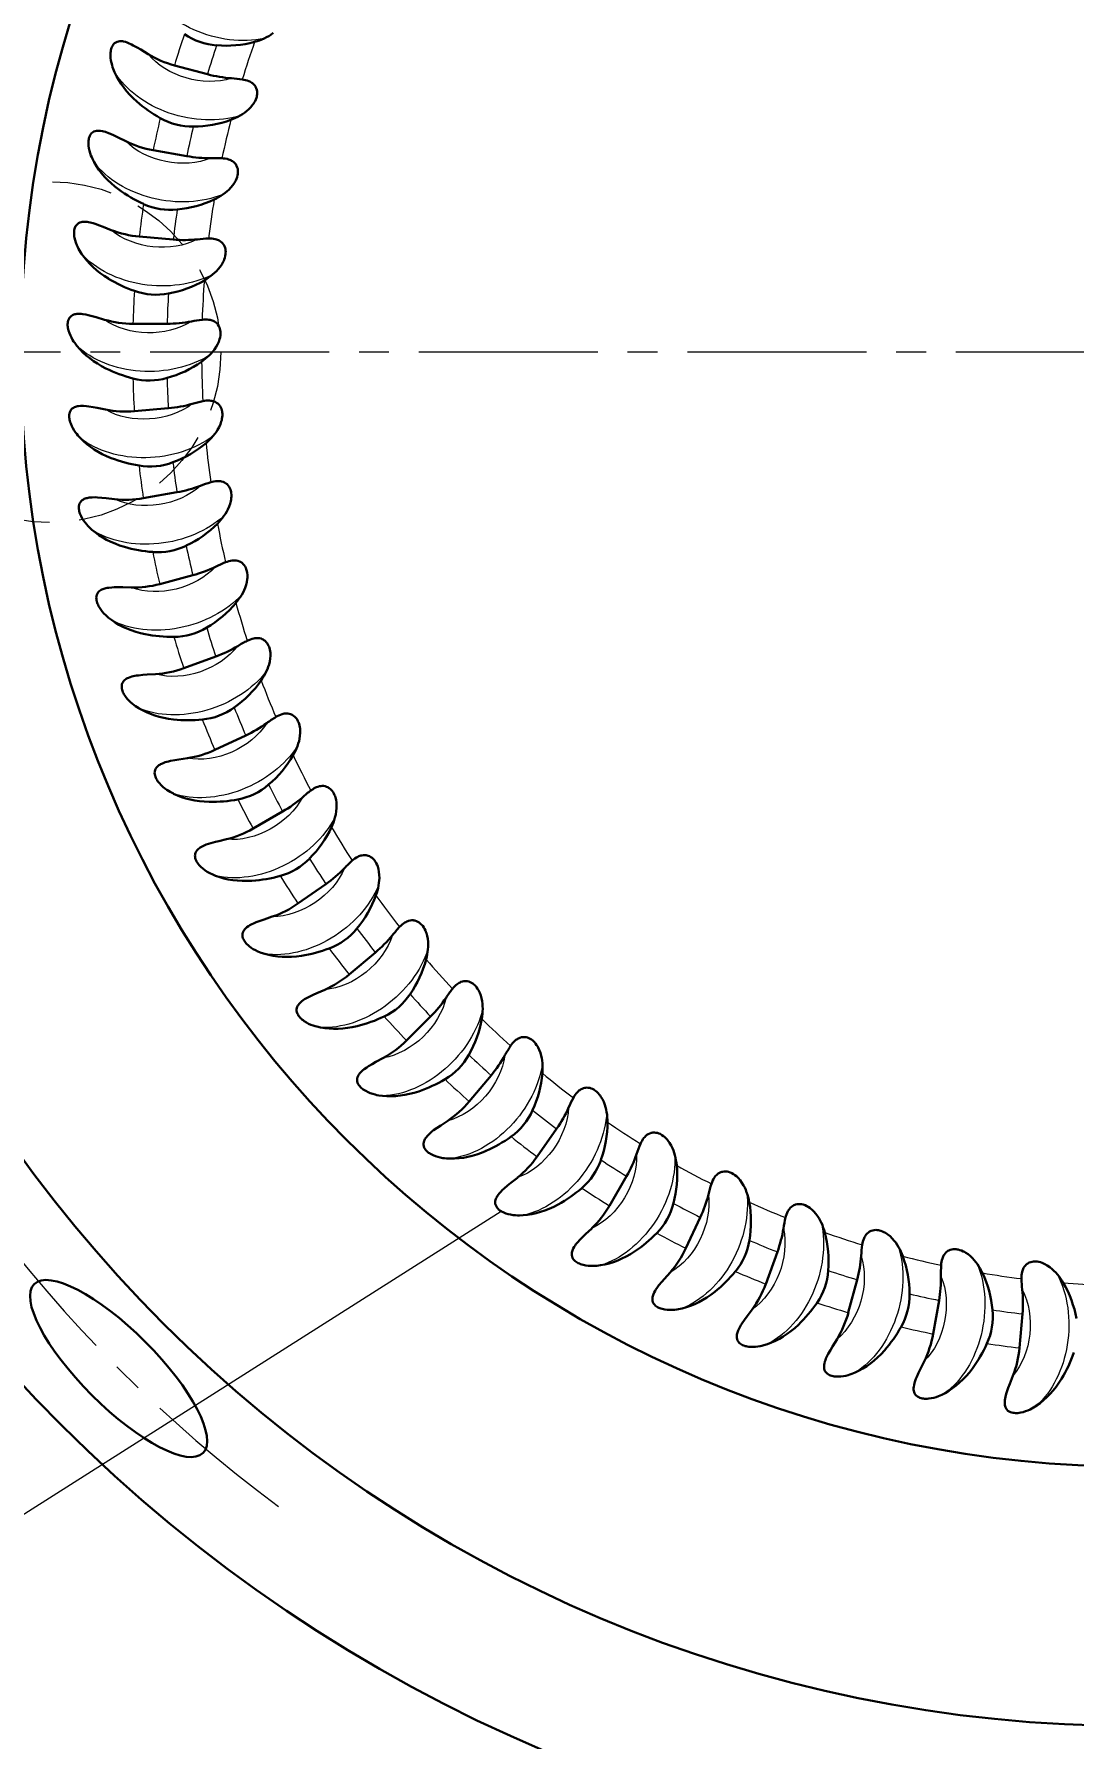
# Model space of a CAD drawing. Extents: x 89 to 617, y -10 to 440.
# Drawn here: x 201.53 to 232.01, y 161.54 to 211.52 of the extents above; entities that cross this region are included whole.
import ezdxf

# ---------------------------------------------------------------- set-up
doc = ezdxf.new("R2010")
doc.units = 0
doc.header["$LTSCALE"] = 7
doc.header["$MEASUREMENT"] = 0
doc.linetypes.add('CENTER2', pattern=[1.125, 0.75, -0.125, 0.125, -0.125])
doc.linetypes.add('HIDDEN', pattern=[0.375, 0.25, -0.125])
doc.layers.get('0').update_dxf_attribs({"linetype": 'CONTINUOUS', "lineweight": 15})
for name, color, linetype, lineweight in [('1', 1, 'CENTER2', 15), ('2', 2, 'HIDDEN', 15), ('3', 3, 'CONTINUOUS', 30), ('8', 250, 'CONTINUOUS', 15)]:
    doc.layers.add(name, color=color, linetype=linetype, lineweight=lineweight)
doc.styles.add('ITALICT', font='ITALICT.shx', dxfattribs={"width": 0.8, "height": 3})
doc.dimstyles.get("Standard").update_dxf_attribs({"dimtxt": 3, "dimasz": 3, "dimexe": 0.5, "dimexo": 0.5, "dimgap": 0.8, "dimtad": 1, "dimdsep": 46, "dimtxsty": 'ITALICT', "dimcen": 0.09, "dimazin": 2, "dimtfac": 1, "dimtmove": 0, "dimatfit": 3, "dimfxl": 1, "dimtolj": 1, "dimtzin": 0, "dimarcsym": 0})

# ---------------------------------------------------------------- blocks, each defined once
blk = doc.blocks.new('*D54')
at = {"color": 0, "lineweight": -2, "transparency": 16777216}
for p, q in [((173.432, 224.172), (156.954, 230.17)), ((170.807, 202.197), (152.021, 202.197))]:
    blk.add_line(p, q, dxfattribs=at)
blk.add_arc((233.807, 202.197), 81.286, 162.11471, 177.88529, dxfattribs=at)
at = {"color": 0, "transparency": 16777216}
for points in [[(155.977, 227.324), (156.922, 226.999), (157.423, 229.999)], [(153.077, 205.188), (152.077, 205.206), (152.521, 202.197)]]:
    blk.add_solid(points, dxfattribs=at)
at = {"color": 0, "transparency": 16777216, "insert": (151.491, 216.712), "char_height": 3, "attachment_point": 5, "rotation": 80, "style": 'ITALICT'}
blk.add_mtext('\\A1;20°', dxfattribs=at)
blk = doc.blocks.new('*D55')
at = {"color": 0, "lineweight": -2, "transparency": 16777216}
for p, q in [((181.658, 254.346), (170.053, 265.951)), ((170.807, 202.197), (143.645, 202.197))]:
    blk.add_line(p, q, dxfattribs=at)
blk.add_arc((233.807, 202.197), 89.662, 136.91715, 178.08285, dxfattribs=at)
at = {"color": 0, "transparency": 16777216}
for points in [[(167.962, 263.789), (168.681, 263.094), (170.407, 265.598)], [(144.696, 205.189), (143.696, 205.205), (144.145, 202.197)]]:
    blk.add_solid(points, dxfattribs=at)
at = {"color": 0, "transparency": 16777216, "insert": (148.846, 237.39), "char_height": 3, "attachment_point": 5, "rotation": 67.5, "style": 'ITALICT'}
blk.add_mtext('\\A1;45°', dxfattribs=at)
blk = doc.blocks.new('*U67')
at = {"layer": '1'}
blk.add_arc((42.14, 0), 42.14, 171.5767, 188.4233, dxfattribs=at)
at = {"layer": '3'}
blk.add_ellipse((0, 0), major_axis=(0, 3.5), ratio=0.316357, dxfattribs=at)
blk = doc.blocks.new('*U68')
at = {"color": 0, "linetype": 'ByBlock', "lineweight": -2, "rotation": 45.00000000000007}
blk.add_blockref('*U67', (204.01, 172.4), dxfattribs=at)

msp = doc.modelspace()

# ---------------------------------------------------------------- linework, layer by layer
msp.add_line((172.081, 149.629), (215.221, 177.013))
at = {"layer": '1'}
msp.add_line((233.807, 202.197), (171.307, 202.197), dxfattribs=at)
msp.add_arc((233.807, 202.197), 57, 193.4627, 347.3297, dxfattribs=at)
at = {"layer": '2'}
msp.add_circle((202.007, 202.197), 5, dxfattribs=at)
at = {"layer": '3'}
for radius in [44.5, 40.28, 32.675]:
    msp.add_circle((233.807, 202.197), radius, dxfattribs=at)
at = {"layer": '8', "lineweight": 30, "ltscale": 0.02501}
for p, q in [((206.614, 210.344), (205.648, 210.603)), ((205.467, 200.552), (204.471, 200.465)), ((206.184, 195.656), (205.217, 195.397)), ((206.859, 193.274), (205.919, 192.931)), ((211.536, 184.595), (210.77, 183.952)), ((213.155, 182.721), (212.448, 182.013)), ((216.851, 179.43), (216.277, 178.611)), ((218.9, 178.039), (218.4, 177.173)), ((221.062, 176.832), (220.639, 175.925)), ((225.66, 175.004), (225.401, 174.038))]:
    msp.add_line(p, q, dxfattribs=at)
at = {"layer": '8', "lineweight": 30, "ltscale": 0.025011}
for p, q in [((206.007, 207.943), (205.022, 208.117)), ((205.612, 205.499), (204.616, 205.586)), ((205.432, 203.029), (204.432, 203.029)), ((205.719, 198.089), (204.733, 197.915)), ((207.739, 190.959), (206.833, 190.536)), ((208.818, 188.73), (207.951, 188.229)), ((210.087, 186.603), (209.267, 186.029)), ((223.321, 175.817), (222.979, 174.877)), ((228.061, 174.397), (227.888, 173.412)), ((230.506, 174.002), (230.419, 173.006))]:
    msp.add_line(p, q, dxfattribs=at)
at = {"layer": '8', "lineweight": 30, "ltscale": 0.025009}
msp.add_line((214.931, 180.995), (214.288, 180.228), dxfattribs=at)
at = {"layer": '8', "lineweight": 30}
for points in [[(208.545, 211.555), (208.472, 211.501), (208.411, 211.463), (208.346, 211.427), (208.277, 211.393)], [(203.893, 210.401), (203.852, 210.503), (203.834, 210.554), (203.818, 210.607), (203.799, 210.678), (203.785, 210.75), (203.776, 210.824), (203.772, 210.899), (203.772, 210.941), (203.775, 210.982), (203.779, 211.016), (203.785, 211.049), (203.793, 211.086), (203.805, 211.121), (203.819, 211.155), (203.836, 211.187), (203.862, 211.224), (203.893, 211.255), (203.927, 211.28), (203.964, 211.298), (204.002, 211.309), (204.041, 211.314), (204.07, 211.315), (204.099, 211.314), (204.128, 211.31), (204.157, 211.305), (204.215, 211.29), (204.258, 211.276), (204.301, 211.259), (204.385, 211.22), (204.441, 211.192), (204.551, 211.13), (204.658, 211.066), (204.872, 210.935)], [(207.637, 210.194), (207.685, 210.185), (207.734, 210.174), (207.783, 210.159), (207.83, 210.141), (207.859, 210.127), (207.887, 210.112), (207.912, 210.096), (207.935, 210.079), (207.971, 210.047), (208, 210.014), (208.022, 209.982), (208.035, 209.958), (208.045, 209.934), (208.06, 209.888), (208.068, 209.843), (208.071, 209.8), (208.069, 209.757), (208.063, 209.716), (208.057, 209.685), (208.048, 209.655), (208.031, 209.606), (208.009, 209.558), (207.984, 209.512), (207.962, 209.478), (207.939, 209.445), (207.886, 209.38), (207.825, 209.317), (207.757, 209.258), (207.7, 209.214), (207.639, 209.173), (207.572, 209.133)], [(203.292, 207.763), (203.242, 207.86), (203.22, 207.91), (203.199, 207.961), (203.174, 208.03), (203.154, 208.101), (203.138, 208.173), (203.127, 208.248), (203.124, 208.29), (203.123, 208.331), (203.124, 208.365), (203.127, 208.399), (203.133, 208.436), (203.141, 208.472), (203.152, 208.508), (203.167, 208.541), (203.189, 208.58), (203.217, 208.614), (203.249, 208.641), (203.285, 208.662), (203.321, 208.676), (203.359, 208.685), (203.388, 208.689), (203.417, 208.69), (203.447, 208.689), (203.476, 208.686), (203.535, 208.676), (203.579, 208.666), (203.623, 208.653), (203.711, 208.622), (203.769, 208.598), (203.884, 208.546), (203.996, 208.492), (204.22, 208.38)], [(207.039, 207.883), (207.088, 207.878), (207.138, 207.871), (207.188, 207.861), (207.236, 207.847), (207.267, 207.836), (207.296, 207.823), (207.322, 207.809), (207.347, 207.795), (207.385, 207.765), (207.417, 207.735), (207.442, 207.705), (207.457, 207.682), (207.469, 207.659), (207.488, 207.615), (207.5, 207.571), (207.506, 207.528), (207.508, 207.485), (207.506, 207.443), (207.502, 207.412), (207.496, 207.381), (207.483, 207.331), (207.466, 207.282), (207.445, 207.233), (207.426, 207.198), (207.406, 207.162), (207.359, 207.093), (207.304, 207.026), (207.241, 206.96), (207.188, 206.912), (207.13, 206.866), (207.068, 206.82)], [(202.923, 205.082), (202.865, 205.175), (202.838, 205.223), (202.813, 205.271), (202.783, 205.338), (202.756, 205.407), (202.734, 205.478), (202.717, 205.551), (202.71, 205.592), (202.706, 205.634), (202.704, 205.668), (202.704, 205.702), (202.706, 205.739), (202.711, 205.776), (202.719, 205.812), (202.73, 205.846), (202.75, 205.887), (202.774, 205.923), (202.804, 205.953), (202.838, 205.977), (202.873, 205.995), (202.91, 206.007), (202.938, 206.013), (202.967, 206.016), (202.996, 206.018), (203.026, 206.018), (203.085, 206.013), (203.131, 206.007), (203.176, 205.997), (203.265, 205.974), (203.325, 205.956), (203.445, 205.914), (203.561, 205.87), (203.794, 205.778)], [(206.646, 205.528), (206.695, 205.528), (206.745, 205.525), (206.795, 205.519), (206.845, 205.51), (206.876, 205.501), (206.906, 205.491), (206.934, 205.48), (206.959, 205.467), (207.001, 205.441), (207.035, 205.414), (207.062, 205.386), (207.079, 205.364), (207.093, 205.343), (207.116, 205.3), (207.131, 205.257), (207.142, 205.215), (207.147, 205.173), (207.149, 205.131), (207.148, 205.1), (207.145, 205.068), (207.136, 205.017), (207.123, 204.967), (207.106, 204.916), (207.091, 204.879), (207.073, 204.842), (207.033, 204.769), (206.984, 204.697), (206.927, 204.627), (206.878, 204.574), (206.825, 204.523), (206.766, 204.472)], [(202.789, 202.379), (202.723, 202.467), (202.692, 202.512), (202.663, 202.558), (202.627, 202.622), (202.595, 202.688), (202.566, 202.757), (202.543, 202.829), (202.533, 202.869), (202.524, 202.91), (202.52, 202.944), (202.516, 202.977), (202.516, 203.015), (202.517, 203.052), (202.522, 203.089), (202.53, 203.124), (202.546, 203.166), (202.568, 203.204), (202.595, 203.237), (202.626, 203.264), (202.659, 203.284), (202.695, 203.299), (202.723, 203.308), (202.752, 203.314), (202.781, 203.318), (202.81, 203.321), (202.87, 203.321), (202.915, 203.318), (202.961, 203.313), (203.052, 203.298), (203.113, 203.285), (203.236, 203.254), (203.356, 203.22), (203.596, 203.148)], [(206.459, 203.148), (206.508, 203.152), (206.558, 203.154), (206.609, 203.152), (206.659, 203.147), (206.691, 203.141), (206.722, 203.134), (206.75, 203.125), (206.777, 203.115), (206.82, 203.093), (206.856, 203.068), (206.886, 203.043), (206.905, 203.023), (206.921, 203.003), (206.947, 202.962), (206.966, 202.921), (206.98, 202.88), (206.989, 202.838), (206.995, 202.797), (206.996, 202.765), (206.996, 202.734), (206.992, 202.682), (206.983, 202.63), (206.971, 202.579), (206.959, 202.541), (206.945, 202.502), (206.91, 202.426), (206.868, 202.35), (206.817, 202.275), (206.774, 202.218), (206.725, 202.162), (206.671, 202.107)], [(202.891, 199.675), (202.818, 199.756), (202.783, 199.799), (202.75, 199.843), (202.709, 199.903), (202.671, 199.966), (202.636, 200.032), (202.607, 200.101), (202.593, 200.141), (202.581, 200.181), (202.574, 200.214), (202.568, 200.247), (202.563, 200.284), (202.562, 200.322), (202.564, 200.358), (202.569, 200.394), (202.581, 200.438), (202.599, 200.478), (202.623, 200.512), (202.652, 200.542), (202.683, 200.565), (202.718, 200.583), (202.745, 200.594), (202.772, 200.603), (202.801, 200.61), (202.83, 200.615), (202.889, 200.621), (202.935, 200.622), (202.981, 200.621), (203.073, 200.613), (203.136, 200.605), (203.26, 200.585), (203.383, 200.562), (203.628, 200.512)], [(206.48, 200.761), (206.528, 200.769), (206.578, 200.775), (206.629, 200.778), (206.679, 200.777), (206.712, 200.774), (206.743, 200.77), (206.772, 200.763), (206.8, 200.755), (206.845, 200.737), (206.883, 200.716), (206.915, 200.693), (206.935, 200.675), (206.953, 200.656), (206.983, 200.618), (207.005, 200.579), (207.023, 200.539), (207.036, 200.498), (207.044, 200.457), (207.049, 200.426), (207.051, 200.395), (207.052, 200.343), (207.048, 200.291), (207.039, 200.238), (207.031, 200.199), (207.02, 200.16), (206.993, 200.081), (206.957, 200.002), (206.913, 199.922), (206.875, 199.862), (206.831, 199.802), (206.782, 199.742)], [(203.229, 196.99), (203.149, 197.065), (203.11, 197.104), (203.074, 197.145), (203.027, 197.201), (202.983, 197.261), (202.944, 197.323), (202.908, 197.39), (202.891, 197.428), (202.876, 197.467), (202.865, 197.499), (202.856, 197.532), (202.849, 197.569), (202.844, 197.605), (202.843, 197.642), (202.845, 197.679), (202.853, 197.723), (202.868, 197.764), (202.888, 197.801), (202.915, 197.833), (202.944, 197.859), (202.977, 197.88), (203.003, 197.893), (203.029, 197.904), (203.057, 197.913), (203.086, 197.921), (203.145, 197.932), (203.19, 197.937), (203.236, 197.94), (203.329, 197.941), (203.391, 197.938), (203.517, 197.929), (203.641, 197.916), (203.89, 197.888)], [(206.709, 198.385), (206.757, 198.397), (206.806, 198.408), (206.856, 198.415), (206.906, 198.418), (206.939, 198.418), (206.97, 198.416), (207, 198.412), (207.028, 198.407), (207.074, 198.393), (207.114, 198.375), (207.148, 198.355), (207.17, 198.339), (207.189, 198.322), (207.222, 198.286), (207.248, 198.249), (207.269, 198.211), (207.285, 198.172), (207.298, 198.131), (207.305, 198.101), (207.31, 198.07), (207.315, 198.018), (207.316, 197.966), (207.312, 197.913), (207.307, 197.873), (207.3, 197.833), (207.279, 197.752), (207.251, 197.67), (207.214, 197.587), (207.181, 197.524), (207.142, 197.46), (207.099, 197.396)], [(207.145, 196.037), (207.191, 196.054), (207.239, 196.069), (207.288, 196.08), (207.338, 196.088), (207.371, 196.091), (207.402, 196.092), (207.432, 196.09), (207.46, 196.087), (207.508, 196.077), (207.549, 196.063), (207.584, 196.046), (207.608, 196.032), (207.628, 196.016), (207.664, 195.984), (207.694, 195.949), (207.718, 195.913), (207.737, 195.875), (207.753, 195.836), (207.763, 195.806), (207.771, 195.776), (207.78, 195.725), (207.785, 195.673), (207.786, 195.62), (207.785, 195.58), (207.781, 195.539), (207.768, 195.457), (207.746, 195.372), (207.717, 195.287), (207.689, 195.221), (207.657, 195.154), (207.619, 195.086)], [(203.799, 194.345), (203.713, 194.412), (203.671, 194.448), (203.631, 194.485), (203.579, 194.538), (203.531, 194.593), (203.486, 194.652), (203.445, 194.715), (203.424, 194.752), (203.406, 194.789), (203.393, 194.82), (203.381, 194.852), (203.37, 194.888), (203.362, 194.924), (203.358, 194.961), (203.356, 194.997), (203.361, 195.042), (203.372, 195.084), (203.389, 195.123), (203.412, 195.157), (203.44, 195.185), (203.47, 195.209), (203.495, 195.225), (203.521, 195.238), (203.548, 195.25), (203.576, 195.26), (203.633, 195.276), (203.678, 195.285), (203.723, 195.292), (203.815, 195.3), (203.878, 195.303), (204.005, 195.305), (204.129, 195.303), (204.38, 195.297)], [(207.783, 193.737), (207.828, 193.758), (207.874, 193.776), (207.922, 193.792), (207.971, 193.804), (208.003, 193.81), (208.035, 193.814), (208.065, 193.815), (208.093, 193.814), (208.141, 193.808), (208.184, 193.798), (208.22, 193.784), (208.245, 193.772), (208.267, 193.758), (208.305, 193.729), (208.338, 193.697), (208.365, 193.663), (208.387, 193.627), (208.407, 193.59), (208.419, 193.561), (208.43, 193.531), (208.443, 193.481), (208.453, 193.43), (208.459, 193.377), (208.46, 193.337), (208.46, 193.296), (208.454, 193.213), (208.44, 193.127), (208.419, 193.039), (208.397, 192.971), (208.37, 192.902), (208.338, 192.831)], [(204.598, 191.76), (204.506, 191.819), (204.461, 191.851), (204.418, 191.885), (204.362, 191.932), (204.309, 191.983), (204.259, 192.038), (204.212, 192.097), (204.189, 192.132), (204.167, 192.167), (204.151, 192.197), (204.137, 192.228), (204.123, 192.263), (204.112, 192.299), (204.104, 192.335), (204.1, 192.371), (204.1, 192.416), (204.107, 192.459), (204.121, 192.499), (204.142, 192.535), (204.166, 192.565), (204.195, 192.592), (204.218, 192.609), (204.243, 192.625), (204.268, 192.639), (204.295, 192.651), (204.351, 192.672), (204.395, 192.685), (204.44, 192.696), (204.531, 192.713), (204.593, 192.721), (204.719, 192.734), (204.843, 192.743), (205.093, 192.758)], [(208.619, 191.501), (208.662, 191.525), (208.707, 191.548), (208.753, 191.568), (208.801, 191.585), (208.833, 191.593), (208.863, 191.599), (208.893, 191.603), (208.922, 191.605), (208.97, 191.603), (209.013, 191.597), (209.051, 191.586), (209.076, 191.576), (209.1, 191.564), (209.14, 191.539), (209.175, 191.509), (209.205, 191.478), (209.231, 191.444), (209.253, 191.409), (209.268, 191.381), (209.281, 191.352), (209.299, 191.304), (209.313, 191.253), (209.324, 191.201), (209.329, 191.162), (209.333, 191.121), (209.334, 191.037), (209.327, 190.951), (209.313, 190.861), (209.298, 190.791), (209.277, 190.72), (209.252, 190.647)], [(205.618, 189.254), (205.522, 189.304), (205.475, 189.333), (205.428, 189.362), (205.369, 189.405), (205.311, 189.451), (205.257, 189.501), (205.205, 189.557), (205.179, 189.589), (205.154, 189.622), (205.136, 189.651), (205.119, 189.68), (205.102, 189.714), (205.088, 189.748), (205.077, 189.783), (205.069, 189.819), (205.066, 189.864), (205.069, 189.907), (205.08, 189.948), (205.097, 189.986), (205.119, 190.018), (205.145, 190.047), (205.166, 190.067), (205.189, 190.085), (205.214, 190.101), (205.24, 190.115), (205.293, 190.141), (205.336, 190.158), (205.379, 190.172), (205.469, 190.197), (205.53, 190.211), (205.654, 190.235), (205.777, 190.254), (206.025, 190.291)], [(210.267, 189.337), (210.231, 189.376), (210.21, 189.396), (210.187, 189.414), (210.165, 189.428), (210.142, 189.441), (210.104, 189.458), (210.061, 189.471), (210.012, 189.478), (209.977, 189.479), (209.938, 189.476), (209.894, 189.468), (209.847, 189.455), (209.815, 189.443), (209.783, 189.429), (209.746, 189.41), (209.71, 189.389), (209.647, 189.346)], [(210.267, 189.337), (210.296, 189.297), (210.32, 189.255), (210.341, 189.211), (210.355, 189.177), (210.366, 189.141), (210.385, 189.068), (210.396, 188.991), (210.401, 188.909), (210.399, 188.824), (210.391, 188.736), (210.375, 188.645), (210.352, 188.551)], [(206.343, 187.193), (206.319, 187.226), (206.298, 187.261), (206.28, 187.296), (206.266, 187.333), (206.258, 187.359), (206.253, 187.384), (206.25, 187.408), (206.249, 187.431), (206.251, 187.462), (206.257, 187.491), (206.266, 187.52), (206.285, 187.558), (206.31, 187.592), (206.331, 187.615), (206.354, 187.636), (206.379, 187.656), (206.405, 187.674), (206.461, 187.706), (206.52, 187.734), (206.581, 187.758), (206.644, 187.78), (206.711, 187.801), (206.846, 187.837), (206.952, 187.864), (207.168, 187.915)], [(210.859, 187.29), (210.897, 187.321), (210.937, 187.351), (210.98, 187.379), (211.024, 187.403), (211.053, 187.417), (211.083, 187.429), (211.111, 187.438), (211.139, 187.445), (211.187, 187.451), (211.231, 187.452), (211.27, 187.448), (211.296, 187.443), (211.321, 187.435), (211.366, 187.417), (211.405, 187.395), (211.44, 187.369), (211.472, 187.34), (211.5, 187.309), (211.519, 187.284), (211.537, 187.258), (211.563, 187.213), (211.586, 187.166), (211.605, 187.117), (211.617, 187.079), (211.628, 187.039), (211.643, 186.957), (211.652, 186.871), (211.654, 186.78), (211.651, 186.708), (211.643, 186.635), (211.63, 186.558)], [(206.343, 187.193), (206.371, 187.159), (206.401, 187.127), (206.433, 187.096), (206.466, 187.066), (206.536, 187.012), (206.609, 186.964), (206.685, 186.921), (206.769, 186.881), (206.854, 186.846)], [(208.294, 184.555), (208.19, 184.589), (208.139, 184.608), (208.088, 184.629), (208.022, 184.661), (207.958, 184.697), (207.895, 184.737), (207.835, 184.782), (207.803, 184.809), (207.773, 184.838), (207.75, 184.863), (207.728, 184.889), (207.706, 184.919), (207.686, 184.95), (207.669, 184.983), (207.655, 185.017), (207.644, 185.06), (207.64, 185.104), (207.643, 185.146), (207.653, 185.186), (207.669, 185.222), (207.69, 185.255), (207.708, 185.278), (207.728, 185.299), (207.749, 185.319), (207.772, 185.338), (207.82, 185.373), (207.859, 185.397), (207.899, 185.419), (207.983, 185.458), (208.041, 185.483), (208.159, 185.528), (208.277, 185.568), (208.515, 185.648)], [(212.246, 185.346), (212.281, 185.381), (212.318, 185.414), (212.358, 185.446), (212.4, 185.474), (212.428, 185.49), (212.456, 185.504), (212.484, 185.516), (212.511, 185.525), (212.558, 185.536), (212.602, 185.541), (212.641, 185.54), (212.668, 185.537), (212.693, 185.532), (212.74, 185.517), (212.781, 185.498), (212.818, 185.476), (212.852, 185.45), (212.882, 185.421), (212.904, 185.398), (212.924, 185.374), (212.954, 185.332), (212.981, 185.287), (213.004, 185.239), (213.019, 185.202), (213.033, 185.164), (213.056, 185.083), (213.072, 184.998), (213.082, 184.908), (213.085, 184.836), (213.084, 184.762), (213.078, 184.685)], [(209.929, 182.399), (209.822, 182.423), (209.77, 182.438), (209.717, 182.455), (209.649, 182.48), (209.581, 182.51), (209.516, 182.545), (209.452, 182.584), (209.418, 182.609), (209.385, 182.635), (209.36, 182.658), (209.336, 182.681), (209.311, 182.709), (209.288, 182.739), (209.269, 182.77), (209.252, 182.803), (209.237, 182.845), (209.229, 182.888), (209.229, 182.93), (209.236, 182.971), (209.248, 183.008), (209.266, 183.043), (209.282, 183.067), (209.3, 183.09), (209.319, 183.112), (209.34, 183.133), (209.385, 183.172), (209.422, 183.199), (209.46, 183.224), (209.54, 183.271), (209.596, 183.301), (209.71, 183.356), (209.823, 183.407), (210.053, 183.506)], [(213.797, 183.531), (213.828, 183.569), (213.863, 183.605), (213.9, 183.64), (213.939, 183.672), (213.966, 183.691), (213.993, 183.707), (214.019, 183.721), (214.045, 183.732), (214.091, 183.747), (214.134, 183.756), (214.173, 183.759), (214.201, 183.758), (214.226, 183.755), (214.274, 183.745), (214.316, 183.729), (214.355, 183.71), (214.391, 183.687), (214.424, 183.662), (214.448, 183.64), (214.47, 183.618), (214.503, 183.578), (214.534, 183.536), (214.561, 183.491), (214.58, 183.455), (214.597, 183.418), (214.627, 183.34), (214.65, 183.256), (214.668, 183.167), (214.677, 183.096), (214.682, 183.022), (214.683, 182.945)], [(215.5, 181.858), (215.528, 181.898), (215.559, 181.938), (215.593, 181.976), (215.629, 182.011), (215.654, 182.032), (215.68, 182.05), (215.705, 182.067), (215.73, 182.08), (215.774, 182.099), (215.816, 182.111), (215.855, 182.117), (215.882, 182.119), (215.908, 182.119), (215.956, 182.112), (216, 182.101), (216.04, 182.085), (216.078, 182.065), (216.113, 182.043), (216.139, 182.024), (216.163, 182.003), (216.199, 181.967), (216.233, 181.927), (216.265, 181.884), (216.286, 181.851), (216.307, 181.815), (216.343, 181.74), (216.374, 181.659), (216.399, 181.571), (216.414, 181.502), (216.426, 181.428), (216.434, 181.351)], [(211.745, 180.393), (211.637, 180.408), (211.583, 180.418), (211.53, 180.43), (211.459, 180.45), (211.389, 180.474), (211.321, 180.502), (211.254, 180.536), (211.218, 180.558), (211.183, 180.581), (211.156, 180.601), (211.13, 180.623), (211.103, 180.649), (211.078, 180.676), (211.055, 180.705), (211.036, 180.736), (211.017, 180.777), (211.006, 180.82), (211.002, 180.862), (211.005, 180.903), (211.014, 180.941), (211.029, 180.977), (211.042, 181.003), (211.058, 181.027), (211.076, 181.051), (211.095, 181.073), (211.136, 181.116), (211.171, 181.146), (211.207, 181.175), (211.282, 181.228), (211.335, 181.262), (211.443, 181.327), (211.552, 181.388), (211.773, 181.507)], [(217.342, 180.34), (217.367, 180.382), (217.394, 180.425), (217.425, 180.465), (217.458, 180.503), (217.481, 180.526), (217.504, 180.547), (217.528, 180.565), (217.552, 180.581), (217.595, 180.604), (217.635, 180.62), (217.673, 180.629), (217.7, 180.633), (217.726, 180.635), (217.775, 180.633), (217.819, 180.625), (217.861, 180.613), (217.9, 180.597), (217.937, 180.577), (217.964, 180.561), (217.99, 180.542), (218.03, 180.509), (218.067, 180.472), (218.102, 180.433), (218.126, 180.401), (218.15, 180.367), (218.193, 180.296), (218.23, 180.217), (218.263, 180.133), (218.284, 180.064), (218.302, 179.992), (218.317, 179.917)], [(213.73, 178.553), (213.621, 178.558), (213.566, 178.564), (213.512, 178.571), (213.44, 178.585), (213.368, 178.603), (213.297, 178.625), (213.227, 178.653), (213.19, 178.671), (213.153, 178.691), (213.124, 178.709), (213.097, 178.728), (213.067, 178.752), (213.04, 178.777), (213.015, 178.804), (212.993, 178.833), (212.971, 178.873), (212.956, 178.914), (212.948, 178.955), (212.948, 178.996), (212.953, 179.035), (212.965, 179.072), (212.976, 179.099), (212.99, 179.125), (213.005, 179.15), (213.022, 179.174), (213.06, 179.22), (213.092, 179.253), (213.125, 179.285), (213.195, 179.345), (213.245, 179.383), (213.347, 179.457), (213.451, 179.527), (213.66, 179.666)], [(219.31, 178.988), (219.331, 179.033), (219.354, 179.077), (219.381, 179.12), (219.411, 179.161), (219.432, 179.186), (219.453, 179.209), (219.475, 179.229), (219.498, 179.247), (219.538, 179.273), (219.578, 179.292), (219.615, 179.305), (219.641, 179.311), (219.667, 179.315), (219.715, 179.318), (219.76, 179.314), (219.803, 179.305), (219.843, 179.293), (219.882, 179.276), (219.91, 179.262), (219.937, 179.246), (219.98, 179.216), (220.02, 179.183), (220.059, 179.147), (220.086, 179.117), (220.112, 179.086), (220.161, 179.018), (220.205, 178.943), (220.245, 178.862), (220.272, 178.796), (220.297, 178.726), (220.318, 178.651)], [(215.867, 176.893), (215.758, 176.889), (215.703, 176.89), (215.648, 176.892), (215.575, 176.899), (215.502, 176.911), (215.43, 176.927), (215.358, 176.949), (215.319, 176.964), (215.281, 176.98), (215.25, 176.996), (215.221, 177.013), (215.19, 177.033), (215.16, 177.056), (215.133, 177.081), (215.109, 177.108), (215.083, 177.145), (215.064, 177.185), (215.053, 177.226), (215.049, 177.267), (215.052, 177.306), (215.06, 177.344), (215.069, 177.371), (215.08, 177.398), (215.093, 177.425), (215.108, 177.45), (215.142, 177.499), (215.17, 177.535), (215.201, 177.569), (215.266, 177.635), (215.311, 177.678), (215.407, 177.761), (215.504, 177.839), (215.7, 177.995)], [(221.388, 177.813), (221.405, 177.859), (221.424, 177.905), (221.447, 177.951), (221.473, 177.994), (221.492, 178.02), (221.512, 178.045), (221.532, 178.067), (221.552, 178.087), (221.59, 178.117), (221.628, 178.139), (221.664, 178.155), (221.69, 178.164), (221.715, 178.17), (221.763, 178.177), (221.808, 178.177), (221.851, 178.172), (221.893, 178.163), (221.933, 178.15), (221.962, 178.138), (221.99, 178.124), (222.036, 178.099), (222.079, 178.069), (222.12, 178.036), (222.15, 178.009), (222.178, 177.98), (222.233, 177.917), (222.284, 177.846), (222.331, 177.769), (222.363, 177.705), (222.394, 177.637), (222.421, 177.565)], [(223.56, 176.823), (223.573, 176.871), (223.589, 176.918), (223.608, 176.966), (223.63, 177.011), (223.646, 177.039), (223.663, 177.065), (223.682, 177.089), (223.7, 177.11), (223.736, 177.144), (223.771, 177.169), (223.805, 177.188), (223.83, 177.199), (223.855, 177.208), (223.902, 177.218), (223.947, 177.222), (223.991, 177.221), (224.033, 177.216), (224.074, 177.206), (224.104, 177.197), (224.134, 177.186), (224.181, 177.164), (224.226, 177.139), (224.27, 177.109), (224.302, 177.085), (224.333, 177.059), (224.393, 177.001), (224.45, 176.935), (224.504, 176.861), (224.542, 176.801), (224.578, 176.736), (224.611, 176.666)], [(218.141, 175.426), (218.032, 175.412), (217.977, 175.408), (217.923, 175.406), (217.849, 175.407), (217.776, 175.412), (217.702, 175.422), (217.628, 175.437), (217.588, 175.448), (217.549, 175.462), (217.517, 175.474), (217.486, 175.489), (217.454, 175.506), (217.422, 175.527), (217.393, 175.549), (217.367, 175.574), (217.338, 175.609), (217.316, 175.646), (217.301, 175.686), (217.293, 175.727), (217.292, 175.766), (217.297, 175.804), (217.304, 175.833), (217.313, 175.86), (217.323, 175.888), (217.336, 175.915), (217.365, 175.966), (217.391, 176.004), (217.418, 176.041), (217.477, 176.113), (217.519, 176.159), (217.607, 176.25), (217.697, 176.337), (217.878, 176.509)], [(225.811, 176.027), (225.819, 176.075), (225.831, 176.124), (225.845, 176.173), (225.863, 176.219), (225.877, 176.249), (225.892, 176.277), (225.908, 176.302), (225.925, 176.325), (225.958, 176.361), (225.991, 176.39), (226.023, 176.412), (226.047, 176.425), (226.071, 176.435), (226.117, 176.45), (226.162, 176.458), (226.205, 176.461), (226.247, 176.459), (226.289, 176.453), (226.32, 176.447), (226.35, 176.438), (226.399, 176.421), (226.447, 176.399), (226.493, 176.374), (226.527, 176.352), (226.56, 176.329), (226.625, 176.276), (226.687, 176.215), (226.747, 176.147), (226.79, 176.09), (226.832, 176.028), (226.871, 175.962)], [(228.122, 175.429), (228.127, 175.478), (228.134, 175.528), (228.144, 175.578), (228.158, 175.626), (228.169, 175.657), (228.182, 175.686), (228.195, 175.712), (228.21, 175.736), (228.239, 175.775), (228.27, 175.807), (228.3, 175.831), (228.323, 175.846), (228.345, 175.859), (228.39, 175.878), (228.434, 175.89), (228.477, 175.896), (228.519, 175.898), (228.561, 175.896), (228.593, 175.892), (228.624, 175.886), (228.674, 175.873), (228.723, 175.856), (228.772, 175.834), (228.807, 175.816), (228.842, 175.796), (228.912, 175.749), (228.979, 175.694), (229.044, 175.631), (229.092, 175.578), (229.139, 175.52), (229.184, 175.457)], [(230.477, 175.036), (230.477, 175.085), (230.48, 175.135), (230.485, 175.185), (230.495, 175.235), (230.504, 175.266), (230.514, 175.296), (230.525, 175.324), (230.538, 175.349), (230.563, 175.39), (230.591, 175.424), (230.619, 175.452), (230.64, 175.469), (230.662, 175.483), (230.705, 175.506), (230.747, 175.521), (230.79, 175.532), (230.832, 175.537), (230.874, 175.539), (230.905, 175.538), (230.937, 175.535), (230.988, 175.526), (231.038, 175.513), (231.088, 175.496), (231.126, 175.481), (231.162, 175.463), (231.235, 175.422), (231.307, 175.374), (231.378, 175.317), (231.43, 175.268), (231.482, 175.215), (231.532, 175.156)], [(220.533, 174.162), (220.427, 174.139), (220.373, 174.13), (220.318, 174.123), (220.245, 174.118), (220.171, 174.116), (220.097, 174.12), (220.022, 174.129), (219.981, 174.137), (219.941, 174.146), (219.908, 174.156), (219.876, 174.168), (219.842, 174.183), (219.809, 174.2), (219.778, 174.22), (219.75, 174.242), (219.718, 174.275), (219.692, 174.31), (219.674, 174.348), (219.663, 174.388), (219.659, 174.427), (219.66, 174.466), (219.664, 174.495), (219.671, 174.523), (219.679, 174.551), (219.689, 174.579), (219.714, 174.633), (219.736, 174.673), (219.76, 174.713), (219.812, 174.789), (219.85, 174.839), (219.93, 174.937), (220.012, 175.031), (220.178, 175.219)], [(223.027, 173.112), (222.923, 173.08), (222.87, 173.066), (222.816, 173.055), (222.744, 173.043), (222.671, 173.035), (222.597, 173.032), (222.521, 173.034), (222.48, 173.038), (222.438, 173.045), (222.405, 173.052), (222.372, 173.06), (222.337, 173.072), (222.303, 173.086), (222.27, 173.104), (222.239, 173.123), (222.205, 173.153), (222.177, 173.186), (222.155, 173.222), (222.141, 173.261), (222.133, 173.299), (222.131, 173.338), (222.133, 173.367), (222.136, 173.396), (222.142, 173.425), (222.15, 173.454), (222.17, 173.51), (222.188, 173.552), (222.209, 173.593), (222.254, 173.673), (222.288, 173.726), (222.359, 173.831), (222.432, 173.932), (222.581, 174.133)], [(225.603, 172.283), (225.502, 172.242), (225.45, 172.224), (225.398, 172.208), (225.327, 172.189), (225.255, 172.175), (225.181, 172.166), (225.106, 172.161), (225.064, 172.162), (225.023, 172.165), (224.989, 172.169), (224.955, 172.174), (224.919, 172.183), (224.883, 172.195), (224.849, 172.209), (224.817, 172.226), (224.781, 172.252), (224.749, 172.283), (224.725, 172.317), (224.707, 172.354), (224.696, 172.392), (224.691, 172.43), (224.69, 172.46), (224.691, 172.489), (224.694, 172.518), (224.7, 172.547), (224.715, 172.605), (224.729, 172.648), (224.746, 172.691), (224.784, 172.775), (224.813, 172.831), (224.875, 172.941), (224.939, 173.048), (225.07, 173.262)], [(228.242, 171.682), (228.145, 171.632), (228.095, 171.609), (228.044, 171.589), (227.975, 171.564), (227.904, 171.544), (227.831, 171.528), (227.757, 171.517), (227.715, 171.514), (227.673, 171.513), (227.639, 171.514), (227.606, 171.517), (227.569, 171.523), (227.532, 171.531), (227.497, 171.542), (227.464, 171.556), (227.425, 171.579), (227.391, 171.607), (227.364, 171.639), (227.343, 171.675), (227.329, 171.711), (227.32, 171.749), (227.316, 171.778), (227.315, 171.807), (227.316, 171.837), (227.319, 171.866), (227.328, 171.925), (227.339, 171.969), (227.352, 172.013), (227.383, 172.101), (227.407, 172.159), (227.459, 172.274), (227.513, 172.386), (227.625, 172.61)], [(230.923, 171.313), (230.83, 171.255), (230.782, 171.228), (230.733, 171.203), (230.667, 171.173), (230.598, 171.146), (230.527, 171.124), (230.454, 171.107), (230.412, 171.1), (230.371, 171.095), (230.337, 171.094), (230.303, 171.093), (230.266, 171.096), (230.229, 171.101), (230.193, 171.109), (230.159, 171.12), (230.118, 171.14), (230.082, 171.164), (230.052, 171.194), (230.027, 171.227), (230.01, 171.263), (229.998, 171.3), (229.992, 171.328), (229.988, 171.357), (229.987, 171.386), (229.987, 171.416), (229.991, 171.475), (229.998, 171.52), (230.007, 171.565), (230.031, 171.655), (230.049, 171.715), (230.091, 171.834), (230.135, 171.951), (230.227, 172.184)]]:
    msp.add_lwpolyline(points, dxfattribs=at)
at = {"layer": '8', "lineweight": 13}
for radius, start, end in [(29.388, 161.5014, 163.3789), (28.388, 161.5297, 163.3218), (27.365, 160.5893, 163.009), (29.388, 166.5014, 168.3789), (27.365, 165.5893, 168.009), (28.388, 166.5297, 168.3218), (29.388, 171.5014, 173.3789), (27.365, 170.5893, 173.009), (28.388, 171.5297, 173.3218), (29.388, 176.5014, 178.3789), (27.365, 175.5893, 178.009), (28.388, 176.5297, 178.3218), (29.388, 181.5014, 183.3789), (28.388, 181.5297, 183.3218), (27.365, 180.5893, 183.009), (27.365, 185.5893, 188.009), (28.388, 186.5297, 188.3218), (29.388, 186.5014, 188.3789), (27.365, 190.5893, 193.009), (28.388, 191.5297, 193.3218), (29.388, 191.5014, 193.3789), (27.365, 195.5893, 198.009), (28.388, 196.5297, 198.3218), (29.388, 196.5014, 198.3789), (27.365, 200.5893, 203.009), (29.388, 201.5014, 203.3789), (28.388, 201.5297, 203.3218), (27.365, 205.5893, 208.009), (28.388, 206.5297, 208.3218), (29.388, 206.5014, 208.3789), (27.365, 210.5893, 213.009), (28.388, 211.5297, 213.3218), (29.388, 211.5014, 213.3789), (27.365, 215.5893, 218.009), (28.388, 216.5297, 218.3218), (29.388, 216.5014, 218.3789), (27.365, 220.5893, 223.009), (28.388, 221.5297, 223.3218), (29.388, 221.5014, 223.3789), (27.365, 225.5893, 228.009), (28.388, 226.5297, 228.3218), (27.365, 230.5893, 233.009), (29.388, 226.5014, 228.3789), (28.388, 231.5297, 233.3218), (27.365, 235.5893, 238.009), (29.388, 231.5014, 233.3789), (28.388, 236.5297, 238.3218), (27.365, 240.5893, 243.009), (29.388, 236.5014, 238.3789), (28.388, 241.5297, 243.3218), (27.365, 245.5893, 248.009), (29.388, 241.5014, 243.3789), (28.388, 246.5297, 248.3218), (27.365, 250.5893, 253.009), (27.365, 255.5893, 258.009), (29.388, 246.5014, 248.3789), (28.388, 251.5297, 253.3218), (27.365, 260.5893, 263.009), (28.388, 256.5297, 258.3218), (27.365, 265.5893, 268.009), (29.388, 251.5014, 253.3789), (28.388, 261.5297, 263.3218), (29.388, 256.5014, 258.3789), (29.388, 261.5014, 263.3789)]:
    msp.add_arc((233.807, 202.197), radius, start, end, dxfattribs=at)
at = {"layer": '8', "lineweight": 30}
for centre, radius, start, end in [((207.013, 213.077), 1.891, 235.3688, 266.0375), ((206.413, 213.468), 2.965, 238.6809, 255.0394), ((207.154, 214.462), 3.281, 265.2542, 284.9096), ((207.465, 213.186), 1.967, 285.716, 294.3701), ((207.58, 213.954), 3.737, 255.0191, 265.9749), ((207.086, 206.341), 3.892, 81.8669, 86.5882), ((207.179, 212.551), 3.999, 228.7342, 240.8647), ((206.167, 210.701), 1.891, 240.3688, 271.0375), ((206.186, 212.092), 3.281, 270.2542, 289.9096), ((206.607, 210.848), 1.967, 290.716, 299.3701), ((205.535, 211.038), 2.965, 243.6809, 260.0394), ((206.655, 211.624), 3.737, 260.0191, 270.9749), ((206.827, 203.997), 3.892, 86.8669, 91.5882), ((206.378, 210.19), 3.999, 233.7342, 245.8647), ((205.531, 208.259), 1.891, 245.3697, 276.0366), ((205.429, 209.647), 3.281, 275.2542, 294.9096), ((205.957, 208.444), 1.967, 295.716, 304.3701), ((204.872, 208.54), 2.965, 248.6809, 265.0394), ((205.937, 209.221), 3.737, 265.0191, 275.9749), ((206.772, 201.638), 3.892, 91.8669, 96.5882), ((205.518, 205.993), 1.967, 300.716, 309.3701), ((205.786, 207.769), 3.999, 238.7342, 250.8647), ((205.11, 205.772), 1.891, 250.3687, 281.0375), ((204.888, 207.145), 3.281, 280.2542, 299.9096), ((204.43, 205.994), 2.965, 253.6809, 270.0394), ((205.431, 206.766), 3.737, 270.0191, 280.9749), ((206.924, 199.284), 3.892, 96.8669, 101.5882), ((205.295, 203.513), 1.967, 305.716, 314.3701), ((205.407, 205.306), 3.999, 243.7342, 255.8647), ((204.908, 203.257), 1.891, 255.3702, 286.0357), ((204.566, 204.606), 3.281, 285.2542, 304.9096), ((204.21, 203.419), 2.965, 258.6809, 275.0394), ((205.141, 204.275), 3.737, 275.0191, 285.9749), ((207.28, 196.952), 3.892, 101.8669, 106.5882), ((204.468, 202.048), 3.281, 290.2542, 309.9097), ((205.289, 201.023), 1.967, 310.716, 319.3701), ((205.244, 202.819), 3.999, 248.7342, 260.8647), ((204.925, 200.734), 1.891, 260.3685, 291.0377), ((205.069, 201.769), 3.737, 280.0191, 290.9749), ((207.838, 194.66), 3.892, 106.8669, 111.5882), ((204.217, 200.835), 2.965, 263.6809, 280.0394), ((204.592, 199.492), 3.281, 295.2542, 314.9097), ((205.5, 198.542), 1.967, 315.716, 324.3701), ((205.298, 200.327), 3.999, 253.7342, 265.8647), ((205.163, 198.222), 1.891, 265.3699, 296.0365), ((208.594, 192.425), 3.892, 111.8669, 116.5882), ((205.215, 199.266), 3.737, 285.0191, 295.9749), ((204.448, 198.261), 2.965, 268.6809, 285.0394), ((205.926, 196.089), 1.967, 320.716, 329.3701), ((204.939, 196.954), 3.28, 300.2668, 319.9273), ((205.57, 197.849), 3.999, 258.7342, 270.8647), ((205.618, 195.741), 1.891, 270.3688, 301.0375), ((205.58, 196.785), 3.737, 290.0191, 300.9749), ((209.542, 190.265), 3.892, 116.8669, 121.5882), ((204.903, 195.717), 2.965, 273.6809, 290.0394), ((205.506, 194.46), 3.281, 305.2542, 324.9096), ((206.565, 193.682), 1.967, 325.716, 334.3701), ((206.056, 195.405), 3.999, 263.7342, 275.8647), ((206.288, 193.309), 1.891, 275.3688, 306.0375), ((210.674, 188.196), 3.892, 121.8669, 126.5882), ((206.159, 194.345), 3.737, 295.0191, 305.9749), ((205.578, 193.223), 2.965, 278.6809, 295.0394), ((207.41, 191.34), 1.967, 330.716, 339.3701), ((206.288, 192.022), 3.281, 310.2542, 329.9096), ((207.167, 190.944), 1.891, 280.3688, 311.0375), ((206.754, 193.012), 3.999, 268.7342, 280.8647), ((206.948, 191.965), 3.737, 300.0191, 310.9749), ((211.982, 186.233), 3.892, 126.8669, 131.5882), ((208.457, 189.081), 1.967, 335.716, 344.3701), ((206.467, 190.796), 2.965, 283.6809, 300.0394), ((207.28, 189.663), 3.281, 315.2542, 334.9096), ((208.25, 188.665), 1.891, 285.3688, 316.0375), ((207.942, 189.663), 3.737, 305.0191, 315.9749), ((213.457, 184.391), 3.892, 131.8669, 136.5882), ((207.657, 190.689), 3.999, 273.7342, 285.8647), ((209.697, 186.921), 1.967, 340.716, 349.3701), ((207.565, 188.457), 2.965, 288.6809, 305.0394), ((208.473, 187.398), 3.281, 320.2542, 339.9096), ((209.526, 186.489), 1.891, 290.3688, 321.0375), ((209.133, 187.457), 3.737, 310.0191, 320.9749), ((215.086, 182.685), 3.892, 136.8669, 141.5882), ((208.76, 188.454), 3.999, 278.7342, 290.8647), ((211.12, 184.878), 1.967, 345.716, 354.3701), ((208.862, 186.222), 2.965, 293.6809, 310.0394), ((209.859, 185.247), 3.281, 325.2542, 344.9096), ((216.858, 181.128), 3.892, 141.8669, 146.5882), ((210.988, 184.432), 1.891, 295.3688, 326.0374), ((210.512, 185.362), 3.737, 315.0191, 325.9749), ((212.716, 182.967), 1.967, 350.716, 359.3701), ((210.053, 186.323), 3.999, 283.7342, 295.8647), ((211.428, 183.224), 3.281, 330.2542, 349.9096), ((210.35, 184.109), 2.965, 298.6809, 315.0395), ((212.623, 182.511), 1.891, 300.3688, 331.0375), ((212.068, 183.396), 3.737, 320.0191, 330.9749), ((218.759, 179.731), 3.892, 146.8669, 151.5882), ((213.167, 181.346), 3.281, 335.2542, 354.9096), ((214.472, 181.201), 1.967, 355.716, 4.3701), ((211.527, 184.313), 3.999, 288.7342, 300.8647), ((212.015, 182.133), 2.965, 303.6809, 320.0395), ((214.419, 180.74), 1.891, 305.3688, 336.0375), ((213.789, 181.573), 3.737, 325.0191, 335.9749), ((220.774, 178.505), 3.892, 151.8669, 156.5882), ((215.063, 179.625), 3.28, 340.2668, 359.9273), ((216.376, 179.596), 1.967, 0.716, 9.3701), ((213.17, 182.439), 3.999, 293.7342, 305.8647), ((222.889, 177.459), 3.892, 156.8669, 161.5882), ((213.847, 180.31), 2.965, 308.6809, 325.0394), ((216.363, 179.132), 1.891, 310.3688, 341.0375), ((215.663, 179.907), 3.737, 330.0191, 340.9749), ((218.412, 178.163), 1.967, 5.716, 14.3701), ((217.101, 178.078), 3.281, 345.2542, 4.9096), ((214.971, 180.716), 3.999, 298.7342, 310.8647), ((217.675, 178.41), 3.737, 335.0191, 345.9749), ((225.086, 176.601), 3.892, 161.8669, 166.5882), ((220.565, 176.913), 1.967, 10.716, 19.3701), ((215.831, 178.654), 2.965, 313.6809, 330.0394), ((218.44, 177.699), 1.891, 315.3688, 346.0375), ((219.267, 176.714), 3.281, 350.2542, 9.9096), ((219.809, 177.094), 3.737, 340.0191, 350.9749), ((227.35, 175.939), 3.892, 166.8669, 171.5882), ((222.819, 175.855), 1.967, 15.716, 24.3701), ((216.915, 179.156), 3.999, 303.7342, 315.8647), ((220.634, 176.453), 1.891, 320.3688, 351.0375), ((221.544, 175.543), 3.28, 355.2668, 14.9273), ((229.664, 175.476), 3.892, 171.8669, 176.5882), ((225.157, 174.997), 1.967, 20.716, 29.3701), ((217.951, 177.176), 2.965, 318.6809, 335.0394), ((222.05, 175.97), 3.737, 345.0191, 355.9749), ((223.913, 174.576), 3.281, 0.2542, 19.9096), ((227.561, 174.347), 1.967, 25.716, 34.3701), ((218.987, 177.771), 3.999, 308.7342, 320.8647), ((222.927, 175.403), 1.891, 325.3688, 356.0375), ((224.381, 175.045), 3.737, 350.0191, 0.9749), ((232.008, 175.216), 3.892, 176.8669, 181.5882), ((226.358, 173.819), 3.281, 5.2542, 24.9096), ((234.367, 175.162), 3.892, 181.8669, 186.5882), ((230.012, 173.908), 1.967, 30.716, 39.3701), ((220.192, 175.89), 2.965, 323.6809, 340.0394), ((225.304, 174.556), 1.891, 330.3688, 1.0375), ((226.783, 174.327), 3.737, 355.0191, 5.9749), ((228.86, 173.278), 3.281, 10.2542, 29.9096), ((221.173, 176.572), 3.999, 313.7342, 325.8647), ((222.537, 174.803), 2.965, 328.6809, 345.0394), ((227.746, 173.92), 1.891, 335.3696, 6.0366), ((223.454, 175.569), 3.999, 318.7342, 330.8647), ((224.967, 173.925), 2.965, 333.6809, 350.0394), ((225.814, 174.768), 3.999, 323.7342, 335.8647), ((227.465, 173.262), 2.965, 338.6809, 355.0394), ((228.235, 174.176), 3.999, 328.7342, 340.8647)]:
    msp.add_arc(centre, radius, start, end, dxfattribs=at)
at = {"layer": '8', "lineweight": 13, "extrusion": (0, 0, -1)}
for centre, major_axis, start_param, end_param in [((207.098, 213.311), (-2.49, 0.906), 3.984247, 5.638575), ((206.377, 211.487), (-1.787, 0.479), 3.981634, 5.500024), ((206.231, 210.941), (-2.56, 0.686), 3.984247, 5.638575), ((205.672, 209.061), (-1.822, 0.321), 3.981634, 5.500024), ((205.574, 208.504), (-2.61, 0.46), 3.984247, 5.638575), ((205.181, 206.583), (-1.843, 0.161), 3.981634, 5.500024), ((205.131, 206.019), (-2.64, 0.231), 3.984247, 5.638575), ((204.907, 204.071), (-1.85, 0), 3.981634, 5.500024), ((204.907, 203.505), (-2.65, 0), 3.984247, 5.638575), ((204.854, 201.545), (-1.843, -0.161), 3.981634, 5.500024), ((204.903, 200.982), (-2.64, -0.231), 3.984247, 5.638575), ((205.021, 199.024), (-1.822, -0.321), 3.981634, 5.500024), ((205.119, 198.467), (-2.61, -0.46), 3.984247, 5.638575), ((205.407, 196.527), (-1.787, -0.479), 3.981634, 5.500024), ((205.554, 195.981), (-2.56, -0.686), 3.984247, 5.638575), ((206.009, 194.074), (-1.738, -0.633), 3.981634, 5.500024), ((206.203, 193.542), (-2.49, -0.906), 3.984247, 5.638575), ((206.823, 191.682), (-1.677, -0.782), 3.981634, 5.500024), ((207.062, 191.169), (-2.402, -1.12), 3.984247, 5.638575), ((207.842, 189.37), (-1.602, -0.925), 3.981634, 5.500024), ((208.125, 188.88), (-2.295, -1.325), 3.984247, 5.638575), ((209.059, 187.156), (-1.515, -1.061), 3.981634, 5.500024), ((209.384, 186.693), (-2.171, -1.52), 3.984247, 5.638575), ((210.464, 185.056), (-1.417, -1.189), 3.981634, 5.500024), ((210.828, 184.623), (-2.03, -1.703), 3.984247, 5.638575), ((212.447, 182.687), (-1.874, -1.874), 3.984247, 5.638575), ((212.047, 183.087), (-1.308, -1.308), 3.981634, 5.500024), ((213.795, 181.263), (-1.189, -1.417), 3.981634, 5.500024), ((214.229, 180.899), (-1.703, -2.03), 3.984247, 5.638575), ((215.696, 179.599), (-1.061, -1.515), 3.981634, 5.500024), ((216.16, 179.274), (-1.52, -2.171), 3.984247, 5.638575), ((217.735, 178.106), (-0.925, -1.602), 3.981634, 5.500024), ((218.225, 177.823), (-1.325, -2.295), 3.984247, 5.638575), ((219.896, 176.797), (-0.782, -1.677), 3.981634, 5.500024), ((220.408, 176.558), (-1.12, -2.402), 3.984247, 5.638575), ((222.162, 175.681), (-0.633, -1.738), 3.981634, 5.500024), ((222.694, 175.488), (-0.906, -2.49), 3.984247, 5.638575), ((225.064, 174.621), (-0.686, -2.56), 3.984247, 5.638575), ((224.518, 174.767), (-0.479, -1.787), 3.981634, 5.500024), ((227.501, 173.964), (-0.46, -2.61), 3.984247, 5.638575), ((226.944, 174.062), (-0.321, -1.822), 3.981634, 5.500024), ((229.985, 173.521), (-0.231, -2.64), 3.984247, 5.638575), ((229.422, 173.571), (-0.161, -1.843), 3.981634, 5.500024)]:
    msp.add_ellipse(centre, major_axis=major_axis, ratio=0.707107, start_param=start_param, end_param=end_param, dxfattribs=at)
at = {"layer": '8', "lineweight": 30, "extrusion": (0, 0, -1)}
for centre, major_axis, ratio, start_param, end_param in [((241.287, 221.511), (-37.495, -10.834), 0.230958, 6.138917, 6.250674), ((239.575, 222.09), (-36.408, -14.061), 0.230958, 6.138917, 6.250674), ((237.82, 222.517), (-35.044, -17.18), 0.230958, 6.138917, 6.250674), ((236.033, 222.789), (-33.413, -20.169), 0.230958, 6.138917, 6.250674), ((233.995, 222.731), (-31.293, -22.831), 0.231833, 6.138361, 6.250539), ((232.424, 222.863), (-29.403, -25.665), 0.230958, 6.138917, 6.250674), ((230.628, 222.663), (-27.054, -28.13), 0.230958, 6.138917, 6.250674), ((228.856, 222.309), (-24.5, -30.381), 0.230958, 6.138917, 6.250674), ((227.122, 221.8), (-21.759, -32.401), 0.230958, 6.138917, 6.250674), ((225.439, 221.143), (-18.852, -34.174), 0.230958, 6.138917, 6.250674), ((223.82, 220.342), (-15.802, -35.687), 0.230958, 6.138917, 6.250674), ((222.276, 219.402), (-12.631, -36.928), 0.230958, 6.138917, 6.250674), ((220.821, 218.332), (-9.365, -37.889), 0.230958, 6.138917, 6.250674), ((219.464, 217.139), (-6.027, -38.561), 0.230958, 6.138917, 6.250674), ((218.216, 215.832), (-2.643, -38.939), 0.230958, 6.138917, 6.250674), ((217.087, 214.421), (0.761, -39.021), 0.230958, 6.138917, 6.250674), ((216.086, 212.917), (4.159, -38.807), 0.230958, 6.138917, 6.250674), ((215.219, 211.332), (7.525, -38.296), 0.230958, 6.138917, 6.250674), ((214.493, 209.677), (10.834, -37.495), 0.230958, 6.138917, 6.250674), ((213.915, 207.965), (14.061, -36.408), 0.230958, 6.138917, 6.250674), ((213.618, 205.948), (17.05, -34.782), 0.231833, 6.138361, 6.250539)]:
    msp.add_ellipse(centre, major_axis=major_axis, ratio=ratio, start_param=start_param, end_param=end_param, dxfattribs=at)

# ---------------------------------------------------------------- block references
msp.add_blockref('*U68', (0, 0))

# ---------------------------------------------------------------- dimensions: what is measured, and where the dimension line sits
for base, line1, line2, picture, middle in [((156.158, 247.028), ((191.911, 244.093), (182.012, 253.993)), ((171.307, 202.197), (296.307, 202.197)), '*D55', (148.846, 237.39)), ((154.712, 220.943), ((171.307, 202.197), (296.307, 202.197)), ((186.588, 219.384), (173.902, 224.001)), '*D54', (151.491, 216.712))]:
    dim = msp.add_angular_dim_2l(base=base, line1=line1, line2=line2, dimstyle='Standard')
    dim.commit()
    dim.dimension.update_dxf_attribs({"geometry": picture, "text_midpoint": middle})

doc.saveas('drawing.dxf')
